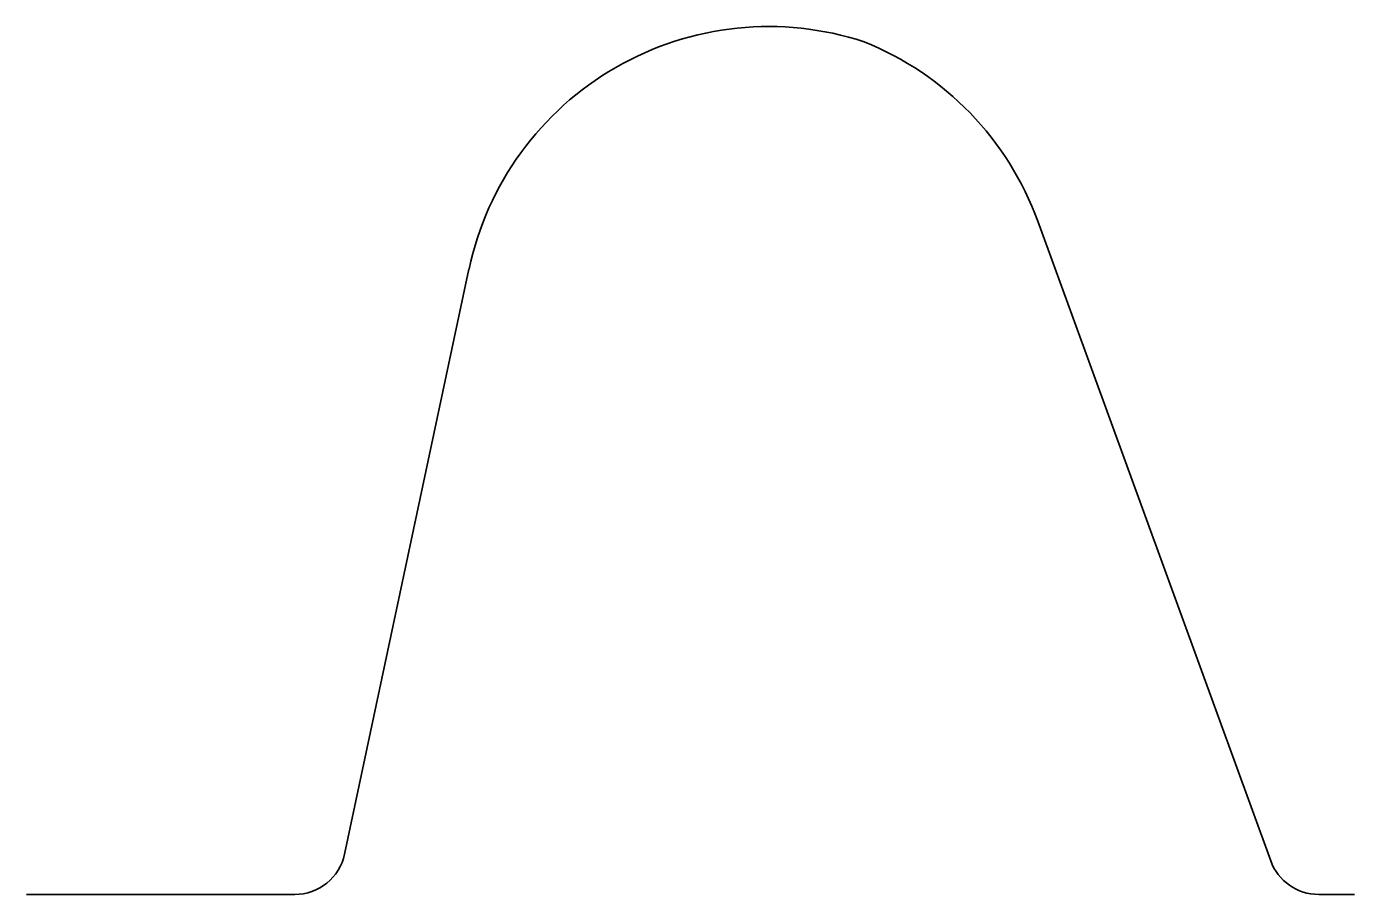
# Model space of a CAD drawing. Header units: millimetres. Extents: x -13 to 0, y 0 to 8.5.
import ezdxf

# ---------------------------------------------------------------- set-up
doc = ezdxf.new("R2010")
doc.units = ezdxf.units.MM
doc.layers.add('粗实线层', color=7, linetype='Continuous', lineweight=35)

msp = doc.modelspace()

# ---------------------------------------------------------------- linework, layer by layer
at = {"layer": '粗实线层', "color": 1}
for p, q in [((-0.82, 0.329), (-3.1, 6.593)), ((-9.886, 0.396), (-8.669, 6.124)), ((-10.375, 0), (-13, 0)), ((0, 0), (-0.35, 0))]:
    msp.add_line(p, q, dxfattribs=at)
for centre, radius, start, end in [((-5.734, 5.5), 3, 71.875, 168), ((-5.919, 5.567), 3, 20, 68.125), ((-10.375, 0.5), 0.5, 270, 348), ((-0.35, 0.5), 0.5, 200, 270)]:
    msp.add_arc(centre, radius, start, end, dxfattribs=at)

doc.saveas('drawing.dxf')
